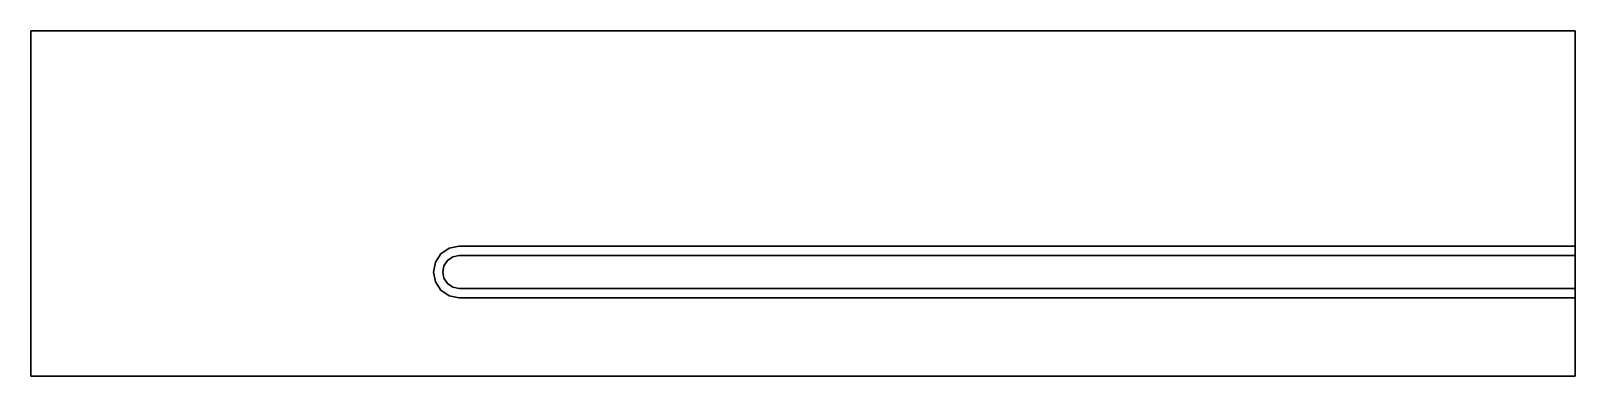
# Model space of a CAD drawing. Header units: inches. Extents: x 0 to 1500, y -335 to 0.
import ezdxf

# ---------------------------------------------------------------- set-up
doc = ezdxf.new("R2010")
doc.units = ezdxf.units.IN
doc.header["$MEASUREMENT"] = 0
doc.layers.add('Painel', color=5, linetype='Continuous')
doc.layers.add('Usinagem', color=2, linetype='Continuous')

msp = doc.modelspace()

# ---------------------------------------------------------------- linework, layer by layer
at = {"layer": 'Painel'}
for p, q in [((0, -300, 15), (0, -335, 15)), ((0, -335, 30), (0, -300, 30)), ((1500, -335, 15), (1500, -300, 15)), ((1500, -300, 30), (1500, -335, 30)), ((0, -335, 15), (1500, -335, 15)), ((1500, -335, 30), (0, -335, 30)), ((0, -335, 30), (0, -335, 15)), ((1500, -335, 30), (1500, -335, 15))]:
    msp.add_line(p, q, dxfattribs=at)
at = {"layer": 'Painel', "extrusion": (0, 1e-16, -1)}
for p, q in [((0, -300, 15), (0, -335, 15)), ((0, -335), (0, -300)), ((1500, -335, 15), (1500, -300, 15)), ((1500, -300), (1500, -335)), ((0, -335, 15), (1500, -335, 15)), ((1500, -335), (0, -335)), ((0, -335), (0, -335, 15)), ((1500, -335), (1500, -335, 15))]:
    msp.add_line(p, q, dxfattribs=at)
at = {"layer": 'Painel'}
for points, invisible_edges in [([(0, -300, 18), (386.3, -300, 18), (386.3, -286.5, 18), (0, 0, 18)], 15), ([(0, 0, 30), (0, -300, 30), (0, -300, 15), (0, 0, 15)], 2), ([(0, -300, 15), (0, 0, 15), (1500, 0, 15), (1500, -300, 15)], 8), ([(400, 0), (0, 0), (0, -300), (400, -300)], 12), ([(0, 0, 15), (0, -300, 15), (0, -300), (0, 0)], 2), ([(1500, -300, 15), (1500, 0, 15), (0, 0, 15), (0, -300, 15)], 8), ([(401.2, -227.9), (400, -234), (400, 0), (401.2, 0)], 10), ([(404.7, -222.7), (401.2, -227.9), (401.2, 0), (404.7, 0)], 10), ([(409.9, -219.2), (404.7, -222.7), (404.7, 0), (409.9, 0)], 10), ([(416, -218), (409.9, -219.2), (409.9, 0), (416, 0)], 10), ([(416, -218, 30), (416, 0, 30), (1500, 0, 30), (1500, -218, 30)], 1), ([(1500, -218), (1500, 0), (416, 0), (416, -218)], 4), ([(1500, -218, 30), (1500, -209, 17), (1500, 0, 17), (1500, 0, 30)], 2), ([(1500, 0, 17), (1500, 0, 15), (1500, -205.5, 15), (1500, -209, 17)], 12), ([(1500, 0), (1500, 0, 13), (1500, -209, 13), (1500, -218)], 2), ([(1500, -209, 13), (1500, -205.5, 15), (1500, 0, 15), (1500, 0, 13)], 9), ([(400, -300, 30), (0, -300, 30), (0, 0, 30), (400, 0, 30)], 9), ([(401.2, 0, 30), (400, 0, 30), (400, -234, 30), (401.2, -227.9, 30)], 10), ([(404.7, 0, 30), (401.2, 0, 30), (401.2, -227.9, 30), (404.7, -222.7, 30)], 10), ([(409.9, 0, 30), (404.7, 0, 30), (404.7, -222.7, 30), (409.9, -219.2, 30)], 10), ([(416, 0, 30), (409.9, 0, 30), (409.9, -219.2, 30), (416, -218, 30)], 10), ([(0, -203, 18), (0, -250, 18), (400, -250, 18), (400, -203, 18)], 15), ([(1500, -259, 17), (1500, -262.5, 15), (1500, -205.5, 15), (1500, -209, 17)], 5), ([(1500, -209, 13), (1500, -205.5, 15), (1500, -262.5, 15), (1500, -259, 13)], 5), ([(401.2, -240.1, 30), (400, -234, 30), (400, -300, 30), (401.2, -300, 30)], 14), ([(401.2, -300), (400, -300), (400, -234), (401.2, -240.1)], 11), ([(404.7, -245.3, 30), (401.2, -240.1, 30), (401.2, -300, 30), (404.7, -300, 30)], 14), ([(404.7, -300), (401.2, -300), (401.2, -240.1), (404.7, -245.3)], 11), ([(409.9, -248.8, 30), (404.7, -245.3, 30), (404.7, -300, 30), (409.9, -300, 30)], 14), ([(409.9, -300), (404.7, -300), (404.7, -245.3), (409.9, -248.8)], 11), ([(416, -250, 30), (409.9, -248.8, 30), (409.9, -300, 30), (416, -300, 30)], 14), ([(416, -300), (409.9, -300), (409.9, -248.8), (416, -250)], 11), ([(416, -250, 30), (416, -300, 30), (1500, -300, 30), (1500, -250, 30)], 3), ([(1500, -250), (1500, -300), (416, -300), (416, -250)], 6), ([(1500, -300, 30), (1500, -250, 30), (1500, -259, 17), (1500, -300, 17)], 12), ([(1500, -300, 13), (1500, -259, 13), (1500, -250), (1500, -300)], 9), ([(1500, -259, 17), (1500, -262.5, 15), (1500, -300, 15), (1500, -300, 17)], 13), ([(1500, -300, 13), (1500, -300, 15), (1500, -262.5, 15), (1500, -259, 13)], 13), ([(0, -300, 30), (0, -335, 30), (1500, -335, 30), (1500, -300, 30)], 8), ([(0, -300, 30), (0, -300, 15), (0, -335, 15), (0, -335, 30)], 1), ([(0, -300, 15), (0, -335, 15), (1500, -335, 15), (1500, -300, 15)], 8), ([(1500, -300), (1500, -335), (0, -335), (0, -300)], 8), ([(0, -335), (0, -335, 15), (0, -300, 15), (0, -300)], 4), ([(1500, -300, 15), (1500, -335, 15), (0, -335, 15), (0, -300, 15)], 8), ([(1500, -335, 15), (1500, -335, 30), (1500, -300, 30), (1500, -300, 15)], 4), ([(1500, -300, 15), (1500, -300), (1500, -335), (1500, -335, 15)], 1)]:
    msp.add_3dface(points, dxfattribs=dict(at, invisible_edges=invisible_edges))
for points in [[(0, 0, 30), (0, 0, 15), (1500, 0, 15), (1500, 0, 30)], [(1500, 0), (1500, 0, 15), (0, 0, 15), (0, 0)], [(1500, -335, 30), (1500, -335, 15), (0, -335, 15), (0, -335, 30)], [(0, -335), (0, -335, 15), (1500, -335, 15), (1500, -335)]]:
    msp.add_3dface(points, dxfattribs=at)
at = {"layer": 'Usinagem'}
for points, invisible_edges in [([(409.9, -219.2, 30), (416, -218, 30), (416, -209, 17), (406.4, -210.9, 17)], 10), ([(416, -209, 17), (406.4, -210.9, 17), (406.4, -257.1, 17), (416, -259, 17)], 10), ([(406.4, -210.9, 13), (416, -209, 13), (416, -218), (409.9, -219.2)], 10), ([(416, -259, 13), (406.4, -257.1, 13), (406.4, -210.9, 13), (416, -209, 13)], 10), ([(416, -218, 30), (416, -209, 17), (1500, -209, 17), (1500, -218, 30)], 1), ([(416, -259, 17), (416, -209, 17), (1500, -209, 17), (1500, -259, 17)], 1), ([(1500, -218), (1500, -209, 13), (416, -209, 13), (416, -218)], 4), ([(1500, -259, 13), (1500, -209, 13), (416, -209, 13), (416, -259, 13)], 4), ([(401.2, -227.9, 30), (400, -234, 30), (391, -234, 17), (392.9, -224.4, 17)], 10), ([(392.9, -224.4, 17), (391, -234, 17), (392.9, -243.6, 17), (392.9, -234, 17)], 12), ([(392.9, -224.4, 13), (391, -234, 13), (400, -234), (401.2, -227.9)], 10), ([(392.9, -234, 13), (392.9, -243.6, 13), (391, -234, 13), (392.9, -224.4, 13)], 9), ([(404.7, -222.7, 30), (401.2, -227.9, 30), (392.9, -224.4, 17), (398.3, -216.3, 17)], 10), ([(398.3, -216.3, 17), (392.9, -224.4, 17), (392.9, -243.6, 17), (398.3, -251.7, 17)], 10), ([(398.3, -216.3, 13), (392.9, -224.4, 13), (401.2, -227.9), (404.7, -222.7)], 10), ([(398.3, -251.7, 13), (392.9, -243.6, 13), (392.9, -224.4, 13), (398.3, -216.3, 13)], 10), ([(404.7, -222.7, 30), (409.9, -219.2, 30), (406.4, -210.9, 17), (398.3, -216.3, 17)], 10), ([(406.4, -210.9, 17), (398.3, -216.3, 17), (398.3, -251.7, 17), (406.4, -257.1, 17)], 10), ([(398.3, -216.3, 13), (406.4, -210.9, 13), (409.9, -219.2), (404.7, -222.7)], 10), ([(406.4, -257.1, 13), (398.3, -251.7, 13), (398.3, -216.3, 13), (406.4, -210.9, 13)], 10), ([(400, -234, 30), (401.2, -240.1, 30), (392.9, -243.6, 17), (391, -234, 17)], 10), ([(391, -234, 13), (392.9, -243.6, 13), (401.2, -240.1), (400, -234)], 10), ([(401.2, -240.1, 30), (404.7, -245.3, 30), (398.3, -251.7, 17), (392.9, -243.6, 17)], 10), ([(392.9, -243.6, 13), (398.3, -251.7, 13), (404.7, -245.3), (401.2, -240.1)], 10), ([(409.9, -248.8, 30), (404.7, -245.3, 30), (398.3, -251.7, 17), (406.4, -257.1, 17)], 10), ([(406.4, -257.1, 13), (398.3, -251.7, 13), (404.7, -245.3), (409.9, -248.8)], 10), ([(416, -250, 30), (409.9, -248.8, 30), (406.4, -257.1, 17), (416, -259, 17)], 10), ([(416, -259, 13), (406.4, -257.1, 13), (409.9, -248.8), (416, -250)], 10), ([(1500, -259, 17), (1500, -250, 30), (416, -250, 30), (416, -259, 17)], 4), ([(416, -259, 13), (416, -250), (1500, -250), (1500, -259, 13)], 1)]:
    msp.add_3dface(points, dxfattribs=dict(at, invisible_edges=invisible_edges))

doc.saveas('drawing.dxf')
